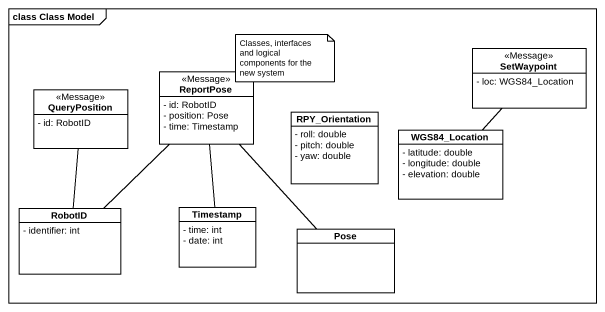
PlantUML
@startuml
mainframe class Class Model
hide circle
hide empty members
skinparam classAttributeIconSize 0
class SetWaypoint <<Message>> {
  - loc: WGS84_Location
}
class QueryPosition <<Message>> {
  - id: RobotID
}
class ReportPose <<Message>> {
  - id: RobotID
  - position: Pose
  - time: Timestamp
}
class RPY_Orientation {
  - roll: double
  - pitch: double
  - yaw: double
}
class WGS84_Location {
  - latitude: double
  - longitude: double
  - elevation: double
}
class RobotID {
  - identifier: int
}
class Timestamp {
  - time: int
  - date: int
}
class Pose
SetWaypoint -- WGS84_Location
QueryPosition -- RobotID
ReportPose -- RobotID
ReportPose -- Timestamp
ReportPose -- Pose
note as N1
  Classes, interfaces and logical components for the new system
end note
@enduml
